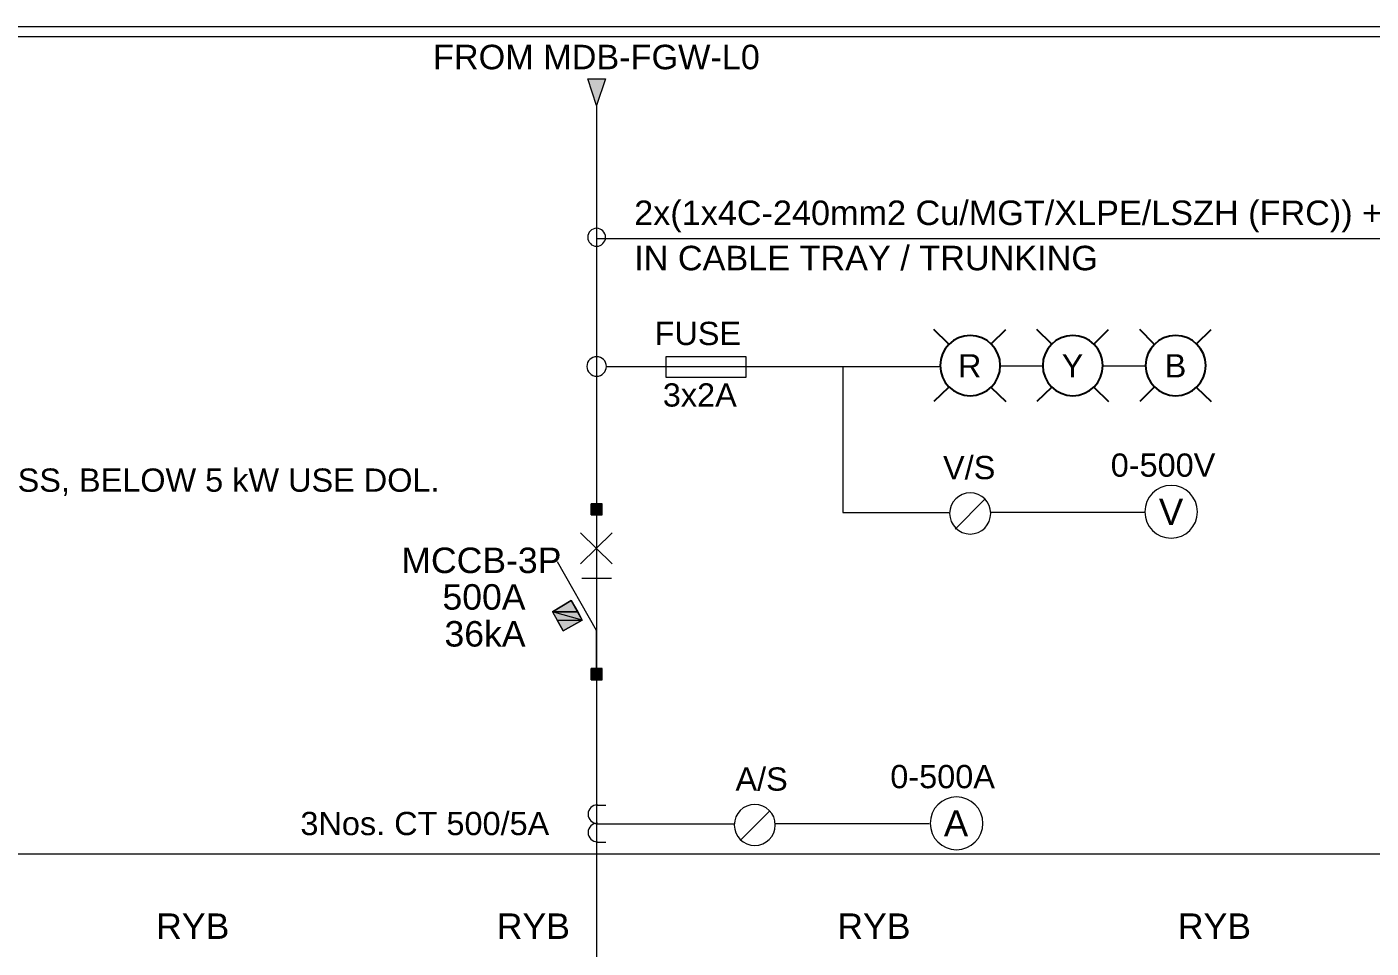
# Model space of a CAD drawing. Header units: millimetres. Extents: x -33055 to 42243, y -56860 to 24450.
# Drawn here: x -13282 to 428, y 15061 to 24450 of the extents above; entities that cross this region are included whole.
import ezdxf
from ezdxf.enums import TextEntityAlignment as Align

# ---------------------------------------------------------------- set-up
doc = ezdxf.new("R2010")
doc.units = ezdxf.units.MM
for name, color, linetype in [('E-FRAME', 7, 'Continuous'), ('E-GRAY', 7, 'Continuous'), ('E-LAMP-B', 7, 'Continuous'), ('E-LAMP-R', 7, 'Continuous'), ('E-LAMP-Y', 7, 'Continuous'), ('E-SLD', 7, 'Continuous'), ('E-TEXT', 7, 'Continuous')]:
    doc.layers.add(name, color=color, linetype=linetype)
doc.styles.add('ARIAL', font='arial.ttf')

msp = doc.modelspace()

# ---------------------------------------------------------------- hatches: boundary and pattern name
at = {"layer": 'E-SLD'}
h = msp.add_hatch(color=7, dxfattribs=at)
h.dxf.hatch_style = 1
h.paths.add_polyline_path([(-7562, 23921), (-7380, 23921), (-7473, 23650), (-7562, 23921)])
h = msp.add_hatch(color=7, dxfattribs=at)
h.dxf.hatch_style = 1
h.paths.add_polyline_path([(-7414, 19590), (-7528, 19590), (-7414, 19476), (-7414, 19590)])
h.paths.add_polyline_path([(-7528, 19590), (-7414, 19476), (-7528, 19476), (-7528, 19590)])
h = msp.add_hatch(color=7, dxfattribs=at)
h.dxf.hatch_style = 1
h.paths.add_polyline_path([(-7731, 18603), (-7664, 18489), (-7922, 18489), (-7731, 18603)])
h = msp.add_hatch(color=7, dxfattribs=at)
h.dxf.hatch_style = 1
h.paths.add_polyline_path([(-7922, 18489), (-7875, 18404), (-7617, 18404), (-7922, 18489)])
h.paths.add_polyline_path([(-7875, 18404), (-7617, 18404), (-7812, 18294), (-7875, 18404)])
h = msp.add_hatch(color=7, dxfattribs=at)
h.dxf.hatch_style = 1
h.paths.add_polyline_path([(-7922, 18489), (-7664, 18489), (-7617, 18404), (-7922, 18489)])
h = msp.add_hatch(color=7, dxfattribs=at)
h.dxf.hatch_style = 1
h.paths.add_polyline_path([(-7414, 17909), (-7528, 17909), (-7414, 17795), (-7414, 17909)])
h.paths.add_polyline_path([(-7528, 17909), (-7414, 17795), (-7528, 17795), (-7528, 17909)])

# ---------------------------------------------------------------- linework, layer by layer
at = {"layer": 'E-FRAME', "color": 7, "lineweight": 0}
msp.add_line((-32966, 16021), (37813, 16021), dxfattribs=at)
for points in [[(-33055, 24450), (-33055, -56699), (37914, -56699), (37914, 24450), (-33055, 24450)], [(-32966, 24348), (-32966, -56602), (37813, -56602), (37813, 24348), (-32966, 24348)]]:
    msp.add_lwpolyline(points, dxfattribs=at)
at = {"layer": 'E-LAMP-B', "color": 5, "lineweight": 25}
for p, q in [((-1788, 21220), (-1932, 21364)), ((-1352, 21220), (-1204, 21364)), ((-1788, 20775), (-1932, 20631)), ((-1352, 20775), (-1204, 20631))]:
    msp.add_line(p, q, dxfattribs=at)
msp.add_lwpolyline([(-1259, 20997), (-1265, 21059), (-1283, 21117), (-1311, 21169), (-1349, 21214), (-1394, 21252), (-1446, 21280), (-1504, 21298), (-1566, 21304), (-1627, 21298), (-1685, 21280), (-1737, 21252), (-1783, 21214), (-1820, 21169), (-1848, 21117), (-1866, 21059), (-1872, 20997), (-1866, 20936), (-1848, 20878), (-1820, 20826), (-1783, 20780), (-1737, 20743), (-1685, 20715), (-1627, 20697), (-1566, 20690), (-1504, 20697), (-1446, 20715), (-1394, 20743), (-1349, 20780), (-1311, 20826), (-1283, 20878), (-1265, 20936), (-1259, 20997)], dxfattribs=at)
at = {"layer": 'E-LAMP-R', "color": 1, "lineweight": 25}
for p, q in [((-3883, 21220), (-4031, 21364)), ((-3447, 21220), (-3299, 21364)), ((-3883, 20775), (-4031, 20631)), ((-3447, 20775), (-3299, 20631))]:
    msp.add_line(p, q, dxfattribs=at)
msp.add_lwpolyline([(-3354, 20997), (-3360, 21059), (-3378, 21117), (-3407, 21169), (-3444, 21214), (-3489, 21252), (-3542, 21280), (-3599, 21298), (-3661, 21304), (-3723, 21298), (-3780, 21280), (-3833, 21252), (-3878, 21214), (-3916, 21169), (-3944, 21117), (-3962, 21059), (-3968, 20997), (-3962, 20936), (-3944, 20878), (-3916, 20826), (-3878, 20780), (-3833, 20743), (-3780, 20715), (-3723, 20697), (-3661, 20690), (-3599, 20697), (-3542, 20715), (-3489, 20743), (-3444, 20780), (-3407, 20826), (-3378, 20878), (-3360, 20936), (-3354, 20997)], dxfattribs=at)
at = {"layer": 'E-LAMP-Y', "color": 2, "lineweight": 25}
for p, q in [((-2833, 21220), (-2982, 21364)), ((-2397, 21220), (-2249, 21364)), ((-2833, 20775), (-2982, 20631)), ((-2397, 20775), (-2249, 20631))]:
    msp.add_line(p, q, dxfattribs=at)
msp.add_lwpolyline([(-2308, 20997), (-2315, 21059), (-2333, 21117), (-2361, 21169), (-2398, 21214), (-2444, 21252), (-2496, 21280), (-2554, 21298), (-2615, 21304), (-2677, 21298), (-2735, 21280), (-2787, 21252), (-2832, 21214), (-2870, 21169), (-2898, 21117), (-2916, 21059), (-2922, 20997), (-2916, 20936), (-2898, 20878), (-2870, 20826), (-2832, 20780), (-2787, 20743), (-2735, 20715), (-2677, 20697), (-2615, 20690), (-2554, 20697), (-2496, 20715), (-2444, 20743), (-2398, 20780), (-2361, 20826), (-2333, 20878), (-2315, 20936), (-2308, 20997)], dxfattribs=at)
at = {"layer": 'E-SLD', "color": 7, "lineweight": 0}
for p, q in [((-7473, 23650), (-7473, 14874)), ((-7472, 22294), (5438, 22294)), ((-7372, 20987), (-3976, 20987)), ((-4959, 20987), (-4959, 19501)), ((-3358, 20995), (-2927, 20995)), ((-2308, 20995), (-1881, 20995)), ((-3515, 19632), (-3816, 19332)), ((-4959, 19501), (-3879, 19501)), ((-1885, 19501), (-3456, 19501)), ((-7634, 19293), (-7312, 18976)), ((-7312, 18976), (-7634, 19293)), ((-7312, 19293), (-7634, 18976)), ((-7621, 18832), (-7321, 18832)), ((-7469, 16516), (-7376, 16516)), ((-5708, 16457), (-6008, 16157)), ((-7469, 16326), (-6068, 16326)), ((-4078, 16326), (-5649, 16326)), ((-7469, 16140), (-7376, 16140))]:
    msp.add_line(p, q, dxfattribs=at)
for points in [[(-7473, 23650), (-7562, 23921), (-7380, 23921), (-7473, 23650)], [(-7562, 23921), (-7380, 23921), (-7473, 23650), (-7562, 23921)], [(-7380, 22306), (-7382, 22324), (-7387, 22341), (-7396, 22356), (-7407, 22370), (-7420, 22381), (-7436, 22389), (-7453, 22395), (-7471, 22397), (-7489, 22395), (-7506, 22389), (-7522, 22381), (-7535, 22370), (-7547, 22356), (-7555, 22341), (-7560, 22324), (-7562, 22306), (-7560, 22287), (-7555, 22270), (-7547, 22255), (-7535, 22241), (-7522, 22230), (-7506, 22222), (-7489, 22216), (-7471, 22214), (-7453, 22216), (-7436, 22222), (-7420, 22230), (-7407, 22241), (-7396, 22255), (-7387, 22270), (-7382, 22287), (-7380, 22306)], [(-7372, 20989), (-7374, 21009), (-7379, 21028), (-7389, 21045), (-7401, 21059), (-7415, 21071), (-7432, 21081), (-7451, 21086), (-7471, 21088), (-7491, 21086), (-7510, 21081), (-7527, 21071), (-7541, 21059), (-7554, 21045), (-7563, 21028), (-7568, 21009), (-7571, 20989), (-7568, 20969), (-7563, 20950), (-7554, 20933), (-7541, 20919), (-7527, 20906), (-7510, 20897), (-7491, 20891), (-7471, 20889), (-7451, 20891), (-7432, 20897), (-7415, 20906), (-7401, 20919), (-7389, 20933), (-7379, 20950), (-7374, 20969), (-7372, 20989)], [(-6766, 21088), (-6766, 20881), (-5945, 20881), (-5945, 21088), (-6766, 21088)], [(-1343, 19507), (-1349, 19561), (-1364, 19612), (-1389, 19658), (-1422, 19697), (-1462, 19730), (-1507, 19755), (-1558, 19771), (-1612, 19776), (-1666, 19771), (-1717, 19755), (-1762, 19730), (-1802, 19697), (-1835, 19658), (-1860, 19612), (-1875, 19561), (-1881, 19507), (-1875, 19453), (-1860, 19403), (-1835, 19357), (-1802, 19317), (-1762, 19284), (-1717, 19260), (-1666, 19244), (-1612, 19238), (-1558, 19244), (-1507, 19260), (-1462, 19284), (-1422, 19317), (-1389, 19357), (-1364, 19403), (-1349, 19453), (-1343, 19507)], [(-3451, 19490), (-3456, 19533), (-3468, 19572), (-3487, 19608), (-3513, 19639), (-3544, 19664), (-3579, 19683), (-3619, 19696), (-3661, 19700), (-3703, 19696), (-3743, 19683), (-3778, 19664), (-3809, 19639), (-3835, 19608), (-3854, 19572), (-3866, 19533), (-3871, 19490), (-3866, 19448), (-3854, 19409), (-3835, 19373), (-3809, 19342), (-3778, 19317), (-3743, 19297), (-3703, 19285), (-3661, 19281), (-3619, 19285), (-3579, 19297), (-3544, 19317), (-3513, 19342), (-3487, 19373), (-3468, 19409), (-3456, 19448), (-3451, 19490)], [(-7528, 19590), (-7528, 19476), (-7414, 19476), (-7414, 19590), (-7528, 19590)], [(-7414, 19590), (-7528, 19590), (-7414, 19476), (-7414, 19590)], [(-7528, 19590), (-7414, 19476), (-7528, 19476), (-7528, 19590)], [(-7473, 17795), (-7473, 18299), (-7871, 18997)], [(-7812, 18294), (-7617, 18404), (-7731, 18603), (-7922, 18489), (-7812, 18294)], [(-7731, 18603), (-7664, 18489), (-7922, 18489), (-7731, 18603)], [(-7922, 18489), (-7875, 18404), (-7617, 18404), (-7922, 18489)], [(-7922, 18489), (-7664, 18489), (-7617, 18404), (-7922, 18489)], [(-7875, 18404), (-7617, 18404), (-7812, 18294), (-7875, 18404)], [(-7528, 17909), (-7528, 17795), (-7414, 17795), (-7414, 17909), (-7528, 17909)], [(-7414, 17909), (-7528, 17909), (-7414, 17795), (-7414, 17909)], [(-7528, 17909), (-7414, 17795), (-7528, 17795), (-7528, 17909)], [(-3532, 16332), (-3537, 16386), (-3553, 16437), (-3578, 16483), (-3611, 16522), (-3650, 16555), (-3696, 16580), (-3747, 16596), (-3801, 16601), (-3855, 16596), (-3905, 16580), (-3951, 16555), (-3991, 16522), (-4024, 16483), (-4048, 16437), (-4064, 16386), (-4070, 16332), (-4064, 16278), (-4048, 16228), (-4024, 16182), (-3991, 16142), (-3951, 16109), (-3905, 16085), (-3855, 16069), (-3801, 16063), (-3747, 16069), (-3696, 16085), (-3650, 16109), (-3611, 16142), (-3578, 16182), (-3553, 16228), (-3537, 16278), (-3532, 16332)], [(-7463, 16521), (-7482, 16519), (-7500, 16513), (-7516, 16504), (-7530, 16493), (-7542, 16479), (-7550, 16462), (-7556, 16445), (-7558, 16425), (-7556, 16406), (-7550, 16388), (-7542, 16372), (-7530, 16358), (-7516, 16346), (-7500, 16338), (-7482, 16332), (-7463, 16330)], [(-5649, 16315), (-5653, 16358), (-5665, 16397), (-5684, 16433), (-5710, 16464), (-5741, 16489), (-5777, 16508), (-5816, 16521), (-5858, 16525), (-5900, 16521), (-5940, 16508), (-5975, 16489), (-6006, 16464), (-6032, 16433), (-6051, 16397), (-6063, 16358), (-6068, 16315), (-6063, 16273), (-6051, 16234), (-6032, 16198), (-6006, 16167), (-5975, 16142), (-5940, 16122), (-5900, 16110), (-5858, 16106), (-5816, 16110), (-5777, 16122), (-5741, 16142), (-5710, 16167), (-5684, 16198), (-5665, 16234), (-5653, 16273), (-5649, 16315)], [(-7463, 16334), (-7482, 16332), (-7500, 16327), (-7516, 16318), (-7530, 16306), (-7542, 16292), (-7550, 16276), (-7556, 16258), (-7558, 16239), (-7556, 16220), (-7550, 16202), (-7542, 16186), (-7530, 16172), (-7516, 16160), (-7500, 16151), (-7482, 16146), (-7463, 16144)]]:
    msp.add_lwpolyline(points, dxfattribs=at)

# ---------------------------------------------------------------- texts
at = {"layer": 'E-GRAY', "color": 8, "true_color": 0x767676, "style": 'ARIAL'}
for s, height, p in [('FUSE', 236.9, (-6880, 21207)), ('3x2A', 236.9, (-6796, 20580)), ('V/S', 236.9, (-3938, 19840)), ('0-500V', 236.9, (-2228, 19865)), (': EXHAUST FAN / AC 5 kW AND ABOVE USE SOFT STARTER (SS) WITH BYPASS, BELOW 5 kW USE DOL.', 236.88, (-25528, 19712)), ('V', 267, (-1737, 19374))]:
    msp.add_text(s, height=height, dxfattribs=at).set_placement(p)
at = {"layer": 'E-LAMP-B', "color": 5, "style": 'ARIAL'}
msp.add_text('B', height=237, dxfattribs=at).set_placement((-1678, 20877))
at = {"layer": 'E-LAMP-R', "color": 1, "style": 'ARIAL'}
msp.add_text('R', height=237, dxfattribs=at).set_placement((-3786, 20877))
at = {"layer": 'E-LAMP-Y', "color": 2, "style": 'ARIAL'}
msp.add_text('Y', height=237, dxfattribs=at).set_placement((-2728, 20877))
at = {"layer": 'E-TEXT', "color": 7, "style": 'ARIAL'}
for s, height, p in [('FROM MDB-FGW-L0', 249.75, (-7473, 24018)), ('RYB', 259.9, (-11590, 15154)), ('RYB', 259.9, (-8116, 15154)), ('RYB', 259.9, (-4643, 15154)), ('RYB', 259.9, (-1170, 15154))]:
    msp.add_text(s, height=height, dxfattribs=at).set_placement(p, align=Align.CENTER)
for s, height, p in [('2x(1x4C-240mm2 Cu/MGT/XLPE/LSZH (FRC)) + 1x(1C-120mm2 Cu/LSZH G/Y)', 249.75, (-7088, 22430)), ('IN CABLE TRAY / TRUNKING', 249.75, (-7088, 21969)), ('MCCB-3P', 259.8, (-9463, 18883)), ('36kA', 259.8, (-9023, 18134)), ('A/S', 236.9, (-6055, 16665)), ('0-500A', 236.9, (-4476, 16690)), ('A', 267, (-3930, 16199))]:
    msp.add_text(s, height=height, dxfattribs=at).set_placement(p)
for s, height, p in [('500A', 259.8, (-8196, 18510)), ('3Nos. CT 500/5A', 236.88, (-7954, 16212))]:
    msp.add_text(s, height=height, dxfattribs=at).set_placement(p, align=Align.RIGHT)

doc.saveas('drawing.dxf')
